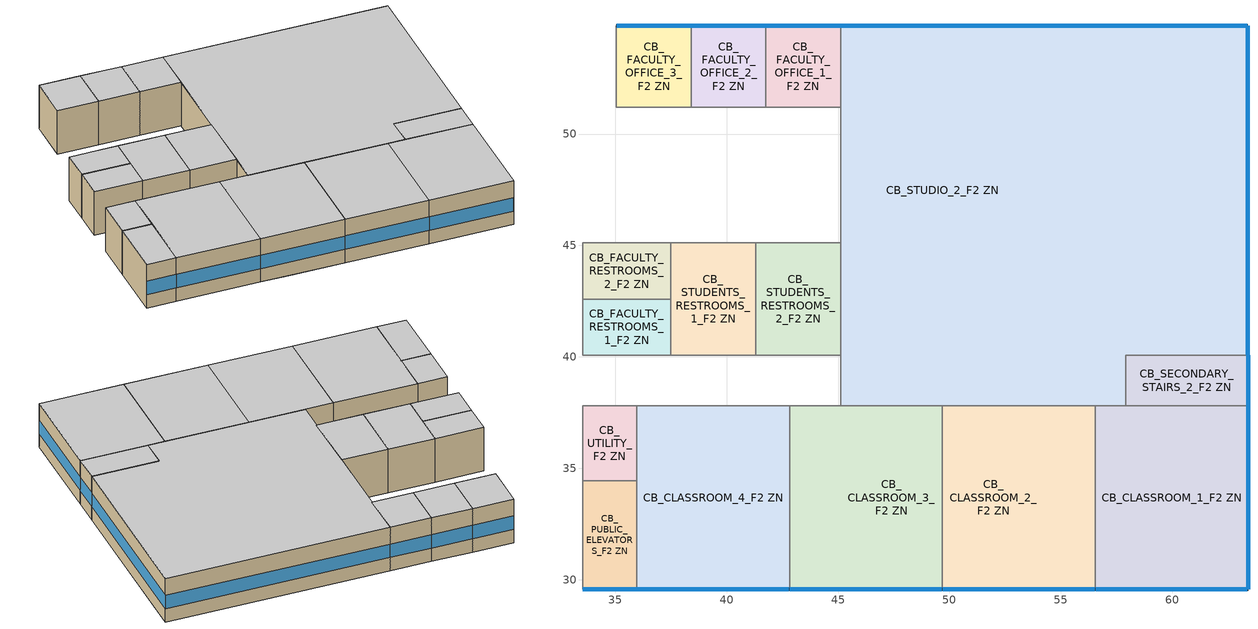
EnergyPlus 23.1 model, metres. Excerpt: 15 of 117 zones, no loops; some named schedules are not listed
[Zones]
CB_CLASSROOM_1_F2 ZN
 floor to CB_LECTURE_ROOM_2_F1 ZN (Typical Interior Floor): 63.4,37.8 63.4,29.57 56.54,29.57 56.54,37.8 z3.96
 wall outside (Typical Insulated Steel Framed Exterior Wall R-11.9): 56.54,29.57 63.4,29.57 63.4,37.8 z3.96:7.92
 wall to CB_CLASSROOM_2_F2 ZN (Uninsulated Steel Stud Wall): 56.54,37.8 56.54,29.57 z3.96:7.92
 wall to CB_STUDIO_2_F2 ZN (Uninsulated Steel Stud Wall): 57.91,37.8 56.54,37.8 z3.96:7.92
 wall to CB_SECONDARY_STAIRS_2_F2 ZN (Uninsulated Steel Stud Wall): 63.4,37.8 57.91,37.8 z3.96:7.92
 window (U 0.77 SHGC 0.23 Simple Glazing Window U-0.77 SHGC 0.23): 56.57,29.57 63.37,29.57 / 63.4,29.58 63.4,37.78 z5.18:6.4
 ceiling to CB_CLASSROOM_1_F3 ZN (Typical Interior Ceiling): 63.4,29.57 63.4,37.8 56.54,37.8 56.54,29.57 z7.92
CB_CLASSROOM_2_F2 ZN
 floor to CB_LECTURE_ROOM_2_F1 ZN (Typical Interior Floor): 56.54,37.8 56.54,29.57 54.25,29.57 54.25,37.8 z3.96; 54.25,37.8 54.25,29.57 49.68,29.57 49.68,37.8 z3.96
 wall outside (Typical Insulated Steel Framed Exterior Wall R-11.9): 49.68,29.57 56.54,29.57 z3.96:7.92
 wall to CB_STUDIO_2_F2 ZN (Uninsulated Steel Stud Wall): 56.54,37.8 49.68,37.8 z3.96:7.92
 wall to CB_CLASSROOM_3_F2 ZN (Uninsulated Steel Stud Wall): 49.68,37.8 49.68,29.57 z3.96:7.92
 window (U 0.77 SHGC 0.23 Simple Glazing Window U-0.77 SHGC 0.23): 49.7,29.57 56.52,29.57 z5.18:6.4
 ceiling to CB_CLASSROOM_2_F3 ZN (Typical Interior Ceiling): 56.54,29.57 56.54,37.8 49.68,37.8 49.68,29.57 z7.92
CB_CLASSROOM_3_F2 ZN
 floor to CB_STORAGE_F1 ZN (Typical Interior Floor): 45.11,37.8 45.11,29.57 42.82,29.57 42.82,37.8 z3.96
 floor to CB_LECTURE_ROOM_2_F1 ZN (Typical Interior Floor): 49.68,37.8 49.68,29.57 45.11,29.57 45.11,37.8 z3.96
 wall outside (Typical Insulated Steel Framed Exterior Wall R-11.9): 42.82,29.57 49.68,29.57 z3.96:7.92
 wall to CB_CLASSROOM_4_F2 ZN (Uninsulated Steel Stud Wall): 42.82,37.8 42.82,29.57 z3.96:7.92
 wall to CB_CORRIDOR_F2 ZN (Uninsulated Steel Stud Wall): 45.11,37.8 42.82,37.8 z3.96:7.92
 wall to CB_STUDIO_2_F2 ZN (Uninsulated Steel Stud Wall): 49.68,37.8 45.11,37.8 z3.96:7.92
 window (U 0.77 SHGC 0.23 Simple Glazing Window U-0.77 SHGC 0.23): 42.84,29.57 49.66,29.57 z5.18:6.4
 ceiling to CB_CLASSROOM_3_F3 ZN (Typical Interior Ceiling): 49.68,29.57 49.68,37.8 42.82,37.8 42.82,29.57 z7.92
CB_CLASSROOM_4_F2 ZN
 floor to CB_STORAGE_F1 ZN (Typical Interior Floor): 42.82,37.8 42.82,29.57 35.97,29.57 35.97,37.8 z3.96
 wall outside (Typical Insulated Steel Framed Exterior Wall R-11.9): 35.97,29.57 42.82,29.57 z3.96:7.92
 wall to CB_CORRIDOR_F2 ZN (Uninsulated Steel Stud Wall): 42.82,37.8 35.97,37.8 z3.96:7.92
 wall to CB_PUBLIC_ELEVATORS_F2 ZN (Uninsulated Steel Stud Wall): 35.97,34.44 35.97,29.57 z3.96:7.92
 wall to CB_UTILITY_F2 ZN (Uninsulated Steel Stud Wall): 35.97,37.8 35.97,34.44 z3.96:7.92
 window (U 0.77 SHGC 0.23 Simple Glazing Window U-0.77 SHGC 0.23): 35.98,29.57 42.79,29.57 z5.18:6.4
 ceiling to CB_CLASSROOM_4_F3 ZN (Typical Interior Ceiling): 42.82,29.57 42.82,37.8 35.97,37.8 35.97,29.57 z7.92
CB_FACULTY_OFFICE_1_F2 ZN
 floor to CB_OFFICES_ENCLOSED_1_F1 ZN (Typical Interior Floor): 45.11,54.86 45.11,51.21 41.76,51.21 41.76,54.86 z3.96
 wall outside (Typical Insulated Steel Framed Exterior Wall R-11.9): 45.11,54.86 41.76,54.86 z3.96:7.92
 wall to CB_OFFICES_OPEN_F2 ZN (Uninsulated Steel Stud Wall): 41.76,51.21 45.11,51.21 z3.96:7.92
 wall to CB_FACULTY_OFFICE_2_F2 ZN (Uninsulated Steel Stud Wall): 41.76,54.86 41.76,51.21 z3.96:7.92
 wall to CB_STUDIO_2_F2 ZN (Uninsulated Steel Stud Wall): 45.11,51.21 45.11,54.86 z3.96:7.92
 window (U 0.77 SHGC 0.23 Simple Glazing Window U-0.77 SHGC 0.23): 45.11,54.86 41.76,54.86 z5.18:6.4
 ceiling to CB_FACULTY_OFFICE_1_F3 ZN (Typical Interior Ceiling): 45.11,51.21 45.11,54.86 41.76,54.86 41.76,51.21 z7.92
CB_FACULTY_OFFICE_2_F2 ZN
 floor to CB_OFFICES_ENCLOSED_2_F1 ZN (Typical Interior Floor): 41.76,54.86 41.76,51.21 38.4,51.21 38.4,54.86 z3.96
 wall outside (Typical Insulated Steel Framed Exterior Wall R-11.9): 41.76,54.86 38.4,54.86 z3.96:7.92
 wall to CB_OFFICES_OPEN_F2 ZN (Uninsulated Steel Stud Wall): 38.4,51.21 41.76,51.21 z3.96:7.92
 wall to CB_FACULTY_OFFICE_3_F2 ZN (Uninsulated Steel Stud Wall): 38.4,54.86 38.4,51.21 z3.96:7.92
 window (U 0.77 SHGC 0.23 Simple Glazing Window U-0.77 SHGC 0.23): 41.76,54.86 38.42,54.86 z5.18:6.4
 ceiling to CB_FACULTY_OFFICE_2_F3 ZN (Typical Interior Ceiling): 41.76,51.21 41.76,54.86 38.4,54.86 38.4,51.21 z7.92
CB_FACULTY_OFFICE_3_F2 ZN
 floor to CB_OFFICES_ENCLOSED_3_F1 ZN (Typical Interior Floor): 38.4,54.86 38.4,51.21 35.05,51.21 35.05,54.86 z3.96
 wall outside (Typical Insulated Steel Framed Exterior Wall R-11.9): 38.4,54.86 35.05,54.86 z3.96:7.92
 wall to CB_OFFICES_OPEN_F2 ZN (Uninsulated Steel Stud Wall): 35.05,51.21 38.4,51.21 z3.96:7.92
 wall to CB_FACULTY_OFFICE_4_F2 ZN (Uninsulated Steel Stud Wall): 35.05,54.86 35.05,51.21 z3.96:7.92
 window (U 0.77 SHGC 0.23 Simple Glazing Window U-0.77 SHGC 0.23): 38.4,54.86 35.07,54.86 z5.18:6.4
 ceiling to CB_FACULTY_OFFICE_3_F3 ZN (Typical Interior Ceiling): 38.4,51.21 38.4,54.86 35.05,54.86 35.05,51.21 z7.92
CB_FACULTY_RESTROOMS_1_F2 ZN
 floor to CB_STAFF_RESTROOMS_2_F1 ZN (Typical Interior Floor): 37.49,42.6 37.49,40.08 33.53,40.08 33.53,42.6 z3.96
 wall to CB_OFFICES_OPEN_F2 ZN (Uninsulated Steel Stud Wall): 33.53,42.6 33.53,40.08 z3.96:7.92
 wall to CB_FACULTY_RESTROOMS_2_F2 ZN (Uninsulated Steel Stud Wall): 37.49,42.6 33.53,42.6 z3.96:7.92
 wall to CB_STUDENTS_RESTROOMS_1_F2 ZN (Uninsulated Steel Stud Wall): 37.49,40.08 37.49,42.6 z3.96:7.92
 wall to CB_CORRIDOR_F2 ZN (Uninsulated Steel Stud Wall): 33.53,40.08 37.49,40.08 z3.96:7.92
 ceiling to CB_FACULTY_RESTROOMS_1_F3 ZN (Typical Interior Ceiling): 37.49,40.08 37.49,42.6 33.53,42.6 33.53,40.08 z7.92
CB_FACULTY_RESTROOMS_2_F2 ZN
 floor to CB_STAFF_RESTROOMS_1_F1 ZN (Typical Interior Floor): 37.49,45.11 37.49,42.6 33.53,42.6 33.53,45.11 z3.96
 wall to CB_STUDENTS_RESTROOMS_1_F2 ZN (Uninsulated Steel Stud Wall): 37.49,42.6 37.49,45.11 z3.96:7.92
 wall to CB_OFFICES_OPEN_F2 ZN (Uninsulated Steel Stud Wall): 37.49,45.11 33.53,45.11 33.53,42.6 z3.96:7.92
 ceiling to CB_FACULTY_RESTROOMS_2_F3 ZN (Typical Interior Ceiling): 37.49,42.6 37.49,45.11 33.53,45.11 33.53,42.6 z7.92
CB_PUBLIC_ELEVATORS_F2 ZN
 floor to CB_PUBLIC_ELEVATORS_F1 ZN (Typical Interior Floor): 35.97,34.44 35.97,29.57 33.53,29.57 33.53,34.44 z3.96
 wall outside (Typical Insulated Steel Framed Exterior Wall R-11.9): 33.53,29.57 35.97,29.57 z3.96:7.92
 wall to CB_CORRIDOR_F2 ZN (Uninsulated Steel Stud Wall): 33.53,34.44 33.53,29.57 z3.96:7.92
 wall to CB_UTILITY_F2 ZN (Uninsulated Steel Stud Wall): 35.97,34.44 33.53,34.44 z3.96:7.92
 window (U 0.77 SHGC 0.23 Simple Glazing Window U-0.77 SHGC 0.23): 33.54,29.57 35.95,29.57 z5.18:6.4
 ceiling to CB_PUBLIC_ELEVATORS_F3 ZN (Typical Interior Ceiling): 35.97,29.57 35.97,34.44 33.53,34.44 33.53,29.57 z7.92
CB_SECONDARY_STAIRS_2_F2 ZN
 floor to CB_SECONDARY_STAIRS_2_F1 ZN (Typical Interior Floor): 63.4,40.08 63.4,37.8 57.91,37.8 57.91,40.08 z3.96
 wall outside (Typical Insulated Steel Framed Exterior Wall R-11.9): 63.4,37.8 63.4,40.08 z3.96:7.92
 wall to CB_STUDIO_2_F2 ZN (Uninsulated Steel Stud Wall): 63.4,40.08 57.91,40.08 57.91,37.8 z3.96:7.92
 window (U 0.77 SHGC 0.23 Simple Glazing Window U-0.77 SHGC 0.23): 63.4,37.81 63.4,40.07 z5.18:6.4
 ceiling to CB_SECONDARY_STAIRS_2_F3 ZN (Typical Interior Ceiling): 63.4,37.8 63.4,40.08 57.91,40.08 57.91,37.8 z7.92
CB_STUDENTS_RESTROOMS_1_F2 ZN
 floor to CB_STUDENTS_RESTROOMS_1_F1 ZN (Typical Interior Floor): 41.3,45.11 41.3,40.08 37.49,40.08 37.49,45.11 z3.96
 wall to CB_OFFICES_OPEN_F2 ZN (Uninsulated Steel Stud Wall): 41.3,45.11 37.49,45.11 z3.96:7.92
 wall to CB_STUDENTS_RESTROOMS_2_F2 ZN (Uninsulated Steel Stud Wall): 41.3,40.08 41.3,45.11 z3.96:7.92
 wall to CB_CORRIDOR_F2 ZN (Uninsulated Steel Stud Wall): 37.49,40.08 41.3,40.08 z3.96:7.92
 ceiling to CB_STUDENTS_RESTROOMS_1_F3 ZN (Typical Interior Ceiling): 41.3,40.08 41.3,45.11 37.49,45.11 37.49,40.08 z7.92
CB_STUDENTS_RESTROOMS_2_F2 ZN
 floor to CB_STUDENTS_RESTROOMS_2_F1 ZN (Typical Interior Floor): 45.11,45.11 45.11,40.08 41.3,40.08 41.3,45.11 z3.96
 wall to CB_CORRIDOR_F2 ZN (Uninsulated Steel Stud Wall): 41.3,40.08 45.11,40.08 z3.96:7.92
 wall to CB_OFFICES_OPEN_F2 ZN (Uninsulated Steel Stud Wall): 45.11,45.11 41.3,45.11 z3.96:7.92
 wall to CB_STUDIO_2_F2 ZN (Uninsulated Steel Stud Wall): 45.11,40.08 45.11,45.11 z3.96:7.92
 ceiling to CB_STUDENTS_RESTROOMS_2_F3 ZN (Typical Interior Ceiling): 45.11,40.08 45.11,45.11 41.3,45.11 41.3,40.08 z7.92
CB_STUDIO_2_F2 ZN
 floor to CB_LECTURE_ROOM_1_F1 ZN (Typical Interior Floor): 54.25,54.86 54.25,40.08 45.11,40.08 45.11,54.86 z3.96; 63.4,54.86 63.4,40.08 54.25,40.08 54.25,54.86 z3.96
 floor to CB_CORRIDOR_F1 ZN (Typical Interior Floor): 57.91,40.08 57.91,37.8 45.11,37.8 45.11,40.08 z3.96
 wall outside (Typical Insulated Steel Framed Exterior Wall R-11.9): 63.4,40.08 63.4,54.86 45.11,54.86 z3.96:7.92
 wall to CB_CORRIDOR_F2 ZN (Uninsulated Steel Stud Wall): 45.11,40.08 45.11,37.8 z3.96:7.92
 wall to CB_OFFICES_OPEN_F2 ZN (Uninsulated Steel Stud Wall): 45.11,51.21 45.11,45.11 z3.96:7.92
 window (U 0.77 SHGC 0.23 Simple Glazing Window U-0.77 SHGC 0.23): 63.37,54.86 45.11,54.86 / 63.4,40.09 63.4,54.86 z5.18:6.4
 ceiling to CB_STUDIO_1_F3 ZN (Typical Interior Ceiling): 57.91,37.8 57.91,40.08 63.4,40.08 63.4,54.86 45.11,54.86 45.11,37.8 z7.92
CB_UTILITY_F2 ZN
 floor to CB_UTILITY_F1 ZN (Typical Interior Floor): 35.97,37.8 35.97,34.44 33.53,34.44 33.53,37.8 z3.96
 wall to CB_CORRIDOR_F2 ZN (Uninsulated Steel Stud Wall): 35.97,37.8 33.53,37.8 33.53,34.44 z3.96:7.92
 ceiling to CB_UTILITY_F3 ZN (Typical Interior Ceiling): 35.97,34.44 35.97,37.8 33.53,37.8 33.53,34.44 z7.92
[Building]
-College-ASHRAE 169-2013-2A created: 2023-09-08 18:26:06 +0800: Terrain=City; Loads Convergence Tolerance Value {W}=0.04; Temperature Convergence Tolerance Value {deltaC}=0.2; Solar Distribution=FullInteriorAndExterior; Maximum Number of Warmup Days=25; Minimum Number of Warmup Days=6
[Site:Location]
Tampa-MacDill AFB_FL_USA: Latitude {deg}=27.85; Longitude {deg}=-82.52; Time Zone {hr}=-5; Elevation {m}=8
[Site:GroundTemperature:FCfactorMethod]
January Ground Temperature {C}=24.2; February Ground Temperature {C}=18.9; March Ground Temperature {C}=15.7; April Ground Temperature {C}=13.6; May Ground Temperature {C}=15.5; June Ground Temperature {C}=17.1; July Ground Temperature {C}=21.2; August Ground Temperature {C}=26.9; September Ground Temperature {C}=27.6; October Ground Temperature {C}=27.9; November Ground Temperature {C}=27.4; December Ground Temperature {C}=26.2
[Site:WaterMainsTemperature]
Calculation Method=Correlation; Annual Average Outdoor Air Temperature {C}=21.85; Maximum Difference In Monthly Average Outdoor Air Temperatures {deltaC}=14.3
[SizingPeriod:DesignDay] Day of Month=21; Dry-Bulb Temperature Range Modifier Type=DefaultMultipliers; Humidity Condition Type=Wetbulb; Barometric Pressure {Pa}=101229; Rain Indicator=No; Snow Indicator=No; Daylight Saving Time Indicator=No; Begin Environment Reset Mode=FullResetAtBeginEnvironment
Name | Month | Day Type | Maximum Dry-Bulb Temperature {C} | Daily Dry-Bulb Temperature Range {deltaC} | Wetbulb or DewPoint at Maximum Dry-Bulb {C} | Wind Speed {m/s} | Wind Direction {deg} | Solar Model Indicator | ASHRAE Clear Sky Optical Depth for Beam Irradiance (taub) | ASHRAE Clear Sky Optical Depth for Diffuse Irradiance (taud) | Sky Clearness
Tampa-MacDill.AFB_FL_USA Ann Clg .4% Condns DB=>MWB | 8 | SummerDesignDay | 33.9 | 7.9 | 25.1 | 3.1 | 270 | ASHRAETau | 0.491 | 2.016
Tampa-MacDill.AFB_FL_USA Ann Htg 99.6% Condns DB | 1 | WinterDesignDay | 4.6 | 0 | 4.6 | 2.5 | 10 | ASHRAEClearSky |  |  | 0
[Material] Thermal Absorptance=0.9; Solar Absorptance=0.7; Visible Absorptance=0.7
Name | Roughness | Thickness {m} | Conductivity {W/m-K} | Density {kg/m3} | Specific Heat {J/kg-K}
100mm Normalweight concrete floor | MediumSmooth | 0.1016 | 2.31 | 2322 | 832
25mm Stucco | Smooth | 0.0254 | 0.72 | 1856 | 840
5/8 in. Gypsum Board | MediumSmooth | 0.0159 | 0.16 | 800 | 1090
Std Wood 6inch | MediumSmooth | 0.15 | 0.12 | 540 | 1210
[Material:NoMass] Thermal Absorptance=0.9
Name | Roughness | Thermal Resistance {m2-K/W} | Solar Absorptance | Visible Absorptance
CP02 CARPET PAD | VeryRough | 0.21648 | 0.7 | 0.8
Metal Framed Wall - 24inOC - 2x4 - R0 ins. | Smooth | 0.115881 | 0 | 0
Typical Insulation R-9.73 | Smooth | 1.71283 | 0.7 | 0.7
[WindowMaterial:SimpleGlazingSystem]
U 0.77 SHGC 0.23 Simple Glazing U-0.77 SHGC 0.23: U-Factor {W/m2-K}=4.37226; Solar Heat Gain Coefficient=0.23
[Construction]
InteriorFurnishings: Std Wood 6inch
Typical Insulated Steel Framed Exterior Wall R-11.9: 25mm Stucco, 5/8 in. Gypsum Board, Typical Insulation R-9.73, 5/8 in. Gypsum Board
Typical Interior Ceiling: CP02 CARPET PAD, 100mm Normalweight concrete floor
Typical Interior Floor: 100mm Normalweight concrete floor, CP02 CARPET PAD
U 0.77 SHGC 0.23 Simple Glazing Window U-0.77 SHGC 0.23: U 0.77 SHGC 0.23 Simple Glazing U-0.77 SHGC 0.23
Uninsulated Steel Stud Wall: Metal Framed Wall - 24inOC - 2x4 - R0 ins.
[Zone] Multiplier=1; Part of Total Floor Area=Yes
CB_CLASSROOM_1_F2 ZN; CB_CLASSROOM_2_F2 ZN; CB_CLASSROOM_3_F2 ZN; CB_CLASSROOM_4_F2 ZN; CB_FACULTY_OFFICE_1_F2 ZN; CB_FACULTY_OFFICE_2_F2 ZN; CB_FACULTY_OFFICE_3_F2 ZN; CB_FACULTY_RESTROOMS_1_F2 ZN; CB_FACULTY_RESTROOMS_2_F2 ZN; CB_PUBLIC_ELEVATORS_F2 ZN; CB_SECONDARY_STAIRS_2_F2 ZN; CB_STUDENTS_RESTROOMS_1_F2 ZN; CB_STUDENTS_RESTROOMS_2_F2 ZN; CB_STUDIO_2_F2 ZN; CB_UTILITY_F2 ZN
[Space]
Name | Zone | Space Type
CB_CLASSROOM_1_F2 | CB_CLASSROOM_1_F2 ZN | College - Classroom
CB_CLASSROOM_2_F2 | CB_CLASSROOM_2_F2 ZN | College - Classroom
CB_CLASSROOM_3_F2 | CB_CLASSROOM_3_F2 ZN | College - Classroom
CB_CLASSROOM_4_F2 | CB_CLASSROOM_4_F2 ZN | College - Classroom
CB_FACULTY_OFFICE_1_F2 | CB_FACULTY_OFFICE_1_F2 ZN | College - Office
CB_FACULTY_OFFICE_2_F2 | CB_FACULTY_OFFICE_2_F2 ZN | College - Office
CB_FACULTY_OFFICE_3_F2 | CB_FACULTY_OFFICE_3_F2 ZN | College - Office
CB_FACULTY_RESTROOMS_1_F2 | CB_FACULTY_RESTROOMS_1_F2 ZN | College - Restroom
CB_FACULTY_RESTROOMS_2_F2 | CB_FACULTY_RESTROOMS_2_F2 ZN | College - Restroom
CB_PUBLIC_ELEVATORS_F2 | CB_PUBLIC_ELEVATORS_F2 ZN | College - Elevator Shaft
CB_SECONDARY_STAIRS_2_F2 | CB_SECONDARY_STAIRS_2_F2 ZN | College - Stairs
CB_STUDENTS_RESTROOMS_1_F2 | CB_STUDENTS_RESTROOMS_1_F2 ZN | College - Restroom
CB_STUDENTS_RESTROOMS_2_F2 | CB_STUDENTS_RESTROOMS_2_F2 ZN | College - Restroom
CB_STUDIO_2_F2 | CB_STUDIO_2_F2 ZN | College - Art Classroom
CB_UTILITY_F2 | CB_UTILITY_F2 ZN | College - Utility
[SpaceList]
College - Classroom: CB_CLASSROOM_1_F4, CB_CLASSROOM_2_F4, CB_CLASSROOM_3_F4, CB_CLASSROOM_5_F4, CB_CLASSROOM_6_F4, CB_CLASSROOM_7_F2, CB_CLASSROOM_6_F2, CB_CLASSROOM_5_F2, CB_CLASSROOM_4_F3, CB_CLASSROOM_3_F3, CB_CLASSROOM_5_F3, CB_CLASSROOM_1_F3, CB_CLASSROOM_2_F3, CB_CLASSROOM_8_F2, CB_CLASSROOM_6_F3, CB_CLASSROOM_7_F3, CB_CLASSROOM_8_F3, CB_CLASSROOM_4_F4, CB_CLASSROOM_4_F2, CB_LECTURE_ROOM_2_F1, CB_CLASSROOM_2_F2, CB_CLASSROOM_1_F2, CB_CLASSROOM_3_F2
College - Office: CB_OFFICES_ENCLOSED_8_F1, CB_OFFICES_ENCLOSED_7_F1, CB_OFFICES_ENCLOSED_5_F1, CB_OFFICES_ENCLOSED_4_F1, CB_OFFICES_ENCLOSED_6_F1, CB_OFFICES_OPEN_F4, CB_OFFICES_OPEN_F1, CB_FACULTY_OFFICE_6_F4, CB_FACULTY_OFFICE_5_F4, CB_FACULTY_OFFICE_4_F4, CB_FACULTY_OFFICE_3_F4, CB_FACULTY_OFFICE_2_F4, CB_OFFICES_ENCLOSED_1_F1, CB_FACULTY_OFFICE_1_F4, CB_FACULTY_OFFICE_1_F3, CB_FACULTY_OFFICE_3_F2, CB_FACULTY_OFFICE_5_F3, CB_FACULTY_OFFICE_4_F3, CB_FACULTY_OFFICE_2_F3, CB_OFFICES_ENCLOSED_2_F1, CB_FACULTY_OFFICE_3_F3, CB_FACULTY_OFFICE_8_F4, CB_FACULTY_OFFICE_8_F3, CB_FACULTY_OFFICE_7_F3, CB_OFFICES_ENCLOSED_3_F1, CB_FACULTY_OFFICE_6_F2, CB_FACULTY_OFFICE_6_F3, CB_FACULTY_OFFICE_7_F2, CB_FACULTY_OFFICE_7_F4, CB_FACULTY_OFFICE_8_F2, CB_FACULTY_OFFICE_2_F2, CB_OFFICES_OPEN_F3, CB_FACULTY_OFFICE_4_F2, CB_OFFICES_OPEN_F2, CB_FACULTY_OFFICE_5_F2, CB_FACULTY_OFFICE_1_F2
College - Restroom: CB_STUDENTS_RESTROOMS_1_F1, CB_STAFF_RESTROOMS_1_F1, CB_FACULTY_RESTROOMS_2_F4, CB_STUDENTS_RESTROOMS_1_F4, CB_STUDENTS_RESTROOMS_2_F4, CB_FACULTY_RESTROOMS_1_F4, CB_STUDENTS_RESTROOMS_1_F3, CB_FACULTY_RESTROOMS_1_F3, CB_STUDENTS_RESTROOMS_2_F3, CB_FACULTY_RESTROOMS_2_F3, CB_STAFF_RESTROOMS_2_F1, CB_FACULTY_RESTROOMS_2_F2, CB_FACULTY_RESTROOMS_1_F2, CB_STUDENTS_RESTROOMS_2_F1, CB_STUDENTS_RESTROOMS_2_F2, CB_STUDENTS_RESTROOMS_1_F2
College - Stairs: CB_MAIN_STAIRS_F4, CB_SECONDARY_STAIRS_2_F4, CB_SECONDARY_STAIRS_2_F1, CB_SECONDARY_STAIRS_1_F4, CB_MAIN_STAIRS_F3, CB_MAIN_STAIRS_F2, CB_SECONDARY_STAIRS_2_F2, CB_SECONDARY_STAIRS_2_F3, CB_SECONDARY_STAIRS_1_F1, CB_SECONDARY_STAIRS_1_F3, CB_SECONDARY_STAIRS_1_F2, CB_MAIN_STAIRS_F1
College - Elevator Shaft: CB_PUBLIC_ELEVATORS_F3, CB_PUBLIC_ELEVATORS_F2, CB_PUBLIC_ELEVATORS_F1, CB_PUBLIC_ELEVATORS_F4
College - Art Classroom: CB_STUDIO_1_F2, CB_STUDIO_1_F3, CB_STUDIO_2_F2, CB_STUDIO_2_F3
College - Utility: CB_UTILITY_F1, CB_UTILITY_F4, CB_UTILITY_F3, CB_UTILITY_F2
[Lights] Schedule=College BLDG_LIGHT_SCH; Design Level Calculation Method=Watts/Area; Fraction Replaceable=0
Name | Zone or ZoneList or Space or SpaceList | Watts per Zone Floor Area {W/m2}
College - Classroom Lights | College - Classroom | 7.64238
College - Office Lights | College - Office | 7.96529
College - Restroom Lights | College - Restroom | 6.78126
College - Stairs Lights | College - Stairs | 5.27432
College - Art Classroom Lights | College - Art Classroom | 7.64238
College - Utility Lights | College - Utility | 4.62848
[People] Number of People Calculation Method=People/Area; Fraction Radiant=0.3; Activity Level Schedule=College ACTIVITY_SCH; Work Efficiency Schedule=Work Efficiency Schedule; Clothing Insulation Schedule=Clothing Schedule; Air Velocity Schedule=Air Velocity Schedule
Name | Zone or ZoneList or Space or SpaceList | Number of People Schedule | People per Floor Area {person/m2}
College - Classroom People | College - Classroom | College BLDG_Class_OCC_SCH | 0.699654
College - Office People | College - Office | College BLDG_OCC_SCH_Offices | 0.0538196
College - Art Classroom People | College - Art Classroom | College BLDG_Studio_OCC_SCH | 0.215278
[ElectricEquipment] Schedule=College BLDG_EQUIP_SCH_Base; Design Level Calculation Method=Watts/Area; Fraction Latent=0; Fraction Radiant=0.5; Fraction Lost=0
Name | Zone or ZoneList or Space or SpaceList | Watts per Zone Floor Area {W/m2}
College - Classroom Elec Equip | College - Classroom | 9.99967
College - Office Elec Equip | College - Office | 10.7639
College - Restroom Elec Equip | College - Restroom | 3.98265
College - Art Classroom Elec Equip | College - Art Classroom | 9.99967
College - Utility Elec Equip | College - Utility | 3.98265
[InternalMass] Construction=InteriorFurnishings
Name | Zone or ZoneList | Space or SpaceList | Surface Area {m2}
CB_CLASSROOM_1_F2 Mass | CB_CLASSROOM_1_F2 ZN | CB_CLASSROOM_1_F2 | 112.877
CB_CLASSROOM_2_F2 Mass | CB_CLASSROOM_2_F2 ZN | CB_CLASSROOM_2_F2 | 112.877
CB_CLASSROOM_3_F2 Mass | CB_CLASSROOM_3_F2 ZN | CB_CLASSROOM_3_F2 | 112.877
CB_CLASSROOM_4_F2 Mass | CB_CLASSROOM_4_F2 ZN | CB_CLASSROOM_4_F2 | 112.877
CB_FACULTY_OFFICE_1_F2 Mass | CB_FACULTY_OFFICE_1_F2 ZN | CB_FACULTY_OFFICE_1_F2 | 24.5264
CB_FACULTY_OFFICE_2_F2 Mass | CB_FACULTY_OFFICE_2_F2 ZN | CB_FACULTY_OFFICE_2_F2 | 24.5264
CB_FACULTY_OFFICE_3_F2 Mass | CB_FACULTY_OFFICE_3_F2 ZN | CB_FACULTY_OFFICE_3_F2 | 24.5264
CB_FACULTY_RESTROOMS_1_F2 Mass | CB_FACULTY_RESTROOMS_1_F2 ZN | CB_FACULTY_RESTROOMS_1_F2 | 19.9277
CB_FACULTY_RESTROOMS_2_F2 Mass | CB_FACULTY_RESTROOMS_2_F2 ZN | CB_FACULTY_RESTROOMS_2_F2 | 19.9277
CB_SECONDARY_STAIRS_2_F2 Mass | CB_SECONDARY_STAIRS_2_F2 ZN | CB_SECONDARY_STAIRS_2_F2 | 25.0838
CB_STUDENTS_RESTROOMS_1_F2 Mass | CB_STUDENTS_RESTROOMS_1_F2 ZN | CB_STUDENTS_RESTROOMS_1_F2 | 38.3225
CB_STUDENTS_RESTROOMS_2_F2 Mass | CB_STUDENTS_RESTROOMS_2_F2 ZN | CB_STUDENTS_RESTROOMS_2_F2 | 38.3225
CB_STUDIO_2_F2 Mass | CB_STUDIO_2_F2 ZN | CB_STUDIO_2_F2 | 599.225
CB_UTILITY_F2 Mass | CB_UTILITY_F2 ZN | CB_UTILITY_F2 | 16.3509
[ZoneInfiltration:DesignFlowRate] Schedule=College INFIL_SCH_PNNL; Design Flow Rate Calculation Method=Flow/ExteriorArea; Flow Rate per Exterior Surface Area {m3/s-m2}=0.000569573; Constant Term Coefficient=0; Temperature Term Coefficient=0; Velocity Term Coefficient=0.224; Velocity Squared Term Coefficient=0
Name | Zone or ZoneList or Space or SpaceList
CB_CLASSROOM_1_F2 Infiltration | CB_CLASSROOM_1_F2
CB_CLASSROOM_2_F2 Infiltration | CB_CLASSROOM_2_F2
CB_CLASSROOM_3_F2 Infiltration | CB_CLASSROOM_3_F2
CB_CLASSROOM_4_F2 Infiltration | CB_CLASSROOM_4_F2
CB_FACULTY_OFFICE_1_F2 Infiltration | CB_FACULTY_OFFICE_1_F2
CB_FACULTY_OFFICE_2_F2 Infiltration | CB_FACULTY_OFFICE_2_F2
CB_FACULTY_OFFICE_3_F2 Infiltration | CB_FACULTY_OFFICE_3_F2
CB_PUBLIC_ELEVATORS_F2 Infiltration | CB_PUBLIC_ELEVATORS_F2
CB_SECONDARY_STAIRS_2_F2 Infiltration | CB_SECONDARY_STAIRS_2_F2
CB_STUDIO_2_F2 Infiltration | CB_STUDIO_2_F2
[Daylighting:Controls] Lighting Control Type=Continuous; Minimum Input Power Fraction for Continuous or ContinuousOff Dimming Control=0.2; Minimum Light Output Fraction for Continuous or ContinuousOff Dimming Control=0.2; Number of Stepped Control Steps=1; Probability Lighting will be Reset When Needed in Manual Stepped Control=1; Glare Calculation Azimuth Angle of View Direction Clockwise from Zone y-Axis {deg}=-0; Maximum Allowable Discomfort Glare Index=22; Illuminance Setpoint at Reference Point 1 {lux}=375; Illuminance Setpoint at Reference Point 2 {lux}=375
Name | Zone or Space | Glare Calculation Daylighting Reference Point | Daylighting Reference Point Name 1 | Fraction of Lights Controlled by Reference Point 1 | Daylighting Reference Point Name 2 | Fraction of Lights Controlled by Reference Point 2
CB_CLASSROOM_1_F2 ZN DaylightingControls | CB_CLASSROOM_1_F2 ZN | CB_CLASSROOM_1_F2 Daylt Sensor 1 | CB_CLASSROOM_1_F2 Daylt Sensor 1 | 0.547 | CB_CLASSROOM_1_F2 Daylt Sensor 2 | 0.336
CB_STUDIO_2_F2 ZN DaylightingControls | CB_STUDIO_2_F2 ZN | CB_STUDIO_2_F2 Daylt Sensor 1 | CB_STUDIO_2_F2 Daylt Sensor 1 | 0.249 | CB_STUDIO_2_F2 Daylt Sensor 2 | 0.21
[Exterior:Lights] Schedule=College EXTERIOR_LIGHT_SCH; Control Option=AstronomicalClock
Name | Design Level {W}
NonDimming Exterior Lights Def | 441.8
Occ Sensing Exterior Lights Def | 8552
[Schedule:Week:Daily]
College BLDG_LIGHT_SCH Week Rule - Jan1-Jun24: College BLDG_LIGHT_SCH Default|WntrDsn|Wknd|Hol Day, College BLDG_LIGHT_SCH Wkdy|SmrDsn Day, College BLDG_LIGHT_SCH Wkdy|SmrDsn Day, College BLDG_LIGHT_SCH Wkdy|SmrDsn Day, College BLDG_LIGHT_SCH Wkdy|SmrDsn Day, College BLDG_LIGHT_SCH Wkdy|SmrDsn Day, College BLDG_LIGHT_SCH Default|WntrDsn|Wknd|Hol Day, College BLDG_LIGHT_SCH Default, College BLDG_LIGHT_SCH Summer Design Day, College BLDG_LIGHT_SCH Winter Design Day 2, College BLDG_LIGHT_SCH Default, College BLDG_LIGHT_SCH Default
College BLDG_LIGHT_SCH Week Rule - Jun25-Jul1: College BLDG_LIGHT_SCH Default|WntrDsn|Wknd|Hol Day, College BLDG_LIGHT_SCH Wkdy|SmrDsn Day, College BLDG_LIGHT_SCH Wkdy|SmrDsn Day, College BLDG_LIGHT_SCH Wkdy|SmrDsn Day, College BLDG_LIGHT_SCH Wkdy|SmrDsn Day, College BLDG_LIGHT_SCH Wkdy|SmrDsn Day, College BLDG_LIGHT_SCH Default|WntrDsn|Wknd|Hol Day 1, College BLDG_LIGHT_SCH Default, College BLDG_LIGHT_SCH Summer Design Day, College BLDG_LIGHT_SCH Winter Design Day 2, College BLDG_LIGHT_SCH Default, College BLDG_LIGHT_SCH Default
College BLDG_LIGHT_SCH Week Rule - Jul2-Aug26: College BLDG_LIGHT_SCH Default|WntrDsn|Wknd|Hol Day 1, College BLDG_LIGHT_SCH Wkdy|SmrDsn Day 1, College BLDG_LIGHT_SCH Wkdy|SmrDsn Day 1, College BLDG_LIGHT_SCH Wkdy|SmrDsn Day 1, College BLDG_LIGHT_SCH Wkdy|SmrDsn Day 1, College BLDG_LIGHT_SCH Wkdy|SmrDsn Day 1, College BLDG_LIGHT_SCH Default|WntrDsn|Wknd|Hol Day 1, College BLDG_LIGHT_SCH Default, College BLDG_LIGHT_SCH Summer Design Day, College BLDG_LIGHT_SCH Winter Design Day 2, College BLDG_LIGHT_SCH Default, College BLDG_LIGHT_SCH Default
College BLDG_LIGHT_SCH Week Rule - Aug27-Sep2: College BLDG_LIGHT_SCH Default|WntrDsn|Wknd|Hol Day 1, College BLDG_LIGHT_SCH Wkdy|SmrDsn Day 1, College BLDG_LIGHT_SCH Wkdy|SmrDsn Day 1, College BLDG_LIGHT_SCH Wkdy|SmrDsn Day 1, College BLDG_LIGHT_SCH Wkdy|SmrDsn Day 1, College BLDG_LIGHT_SCH Wkdy|SmrDsn Day 2, College BLDG_LIGHT_SCH Default|WntrDsn|Wknd|Hol Day 2, College BLDG_LIGHT_SCH Default, College BLDG_LIGHT_SCH Summer Design Day, College BLDG_LIGHT_SCH Winter Design Day 2, College BLDG_LIGHT_SCH Default, College BLDG_LIGHT_SCH Default
College BLDG_LIGHT_SCH Week Rule - Sep3-Dec31: College BLDG_LIGHT_SCH Default|WntrDsn|Wknd|Hol Day 2, College BLDG_LIGHT_SCH Wkdy|SmrDsn Day 2, College BLDG_LIGHT_SCH Wkdy|SmrDsn Day 2, College BLDG_LIGHT_SCH Wkdy|SmrDsn Day 2, College BLDG_LIGHT_SCH Wkdy|SmrDsn Day 2, College BLDG_LIGHT_SCH Wkdy|SmrDsn Day 2, College BLDG_LIGHT_SCH Default|WntrDsn|Wknd|Hol Day 2, College BLDG_LIGHT_SCH Default, College BLDG_LIGHT_SCH Summer Design Day, College BLDG_LIGHT_SCH Winter Design Day 2, College BLDG_LIGHT_SCH Default, College BLDG_LIGHT_SCH Default
College ACTIVITY_SCH Week Rule - Jan1-Dec31: College ACTIVITY_SCH Default, College ACTIVITY_SCH Default, College ACTIVITY_SCH Default, College ACTIVITY_SCH Default, College ACTIVITY_SCH Default, College ACTIVITY_SCH Default, College ACTIVITY_SCH Default, College ACTIVITY_SCH Default, College ACTIVITY_SCH Summer Design Day, College ACTIVITY_SCH Winter Design Day, College ACTIVITY_SCH Default, College ACTIVITY_SCH Default
Work Efficiency Schedule Week Rule - Jan1-Dec31: Work Efficiency Schedule Default, Work Efficiency Schedule Default, Work Efficiency Schedule Default, Work Efficiency Schedule Default, Work Efficiency Schedule Default, Work Efficiency Schedule Default, Work Efficiency Schedule Default, Work Efficiency Schedule Default, Work Efficiency Schedule Default, Work Efficiency Schedule Default, Work Efficiency Schedule Default, Work Efficiency Schedule Default
Clothing Schedule Week Rule - Jan1-Dec31: Clothing Schedule Default Winter Clothes, Clothing Schedule Default Winter Clothes, Clothing Schedule Default Winter Clothes, Clothing Schedule Default Winter Clothes, Clothing Schedule Default Winter Clothes, Clothing Schedule Default Winter Clothes, Clothing Schedule Default Winter Clothes, Clothing Schedule Default Winter Clothes, Clothing Schedule Default Winter Clothes, Clothing Schedule Default Winter Clothes, Clothing Schedule Default Winter Clothes, Clothing Schedule Default Winter Clothes
Air Velocity Schedule Week Rule - Jan1-Dec31: Air Velocity Schedule Default, Air Velocity Schedule Default, Air Velocity Schedule Default, Air Velocity Schedule Default, Air Velocity Schedule Default, Air Velocity Schedule Default, Air Velocity Schedule Default, Air Velocity Schedule Default, Air Velocity Schedule Default, Air Velocity Schedule Default, Air Velocity Schedule Default, Air Velocity Schedule Default
College BLDG_EQUIP_SCH_Base Week Rule - Jan1-Jun24: College BLDG_EQUIP_SCH_Base Default|WntrDsn|Wknd|Hol Day, College BLDG_EQUIP_SCH_Base Wkdy|SmrDsn Day, College BLDG_EQUIP_SCH_Base Wkdy|SmrDsn Day, College BLDG_EQUIP_SCH_Base Wkdy|SmrDsn Day, College BLDG_EQUIP_SCH_Base Wkdy|SmrDsn Day, College BLDG_EQUIP_SCH_Base Wkdy|SmrDsn Day, College BLDG_EQUIP_SCH_Base Default|WntrDsn|Wknd|Hol Day, College BLDG_EQUIP_SCH_Base Default, College BLDG_EQUIP_SCH_Base Summer Design Day, College BLDG_EQUIP_SCH_Base Winter Design Day 2, College BLDG_EQUIP_SCH_Base Default, College BLDG_EQUIP_SCH_Base Default
College BLDG_EQUIP_SCH_Base Week Rule - Jun25-Jul1: College BLDG_EQUIP_SCH_Base Default|WntrDsn|Wknd|Hol Day, College BLDG_EQUIP_SCH_Base Wkdy|SmrDsn Day, College BLDG_EQUIP_SCH_Base Wkdy|SmrDsn Day, College BLDG_EQUIP_SCH_Base Wkdy|SmrDsn Day, College BLDG_EQUIP_SCH_Base Wkdy|SmrDsn Day, College BLDG_EQUIP_SCH_Base Wkdy|SmrDsn Day, College BLDG_EQUIP_SCH_Base Default|WntrDsn|Wknd|Hol Day 1, College BLDG_EQUIP_SCH_Base Default, College BLDG_EQUIP_SCH_Base Summer Design Day, College BLDG_EQUIP_SCH_Base Winter Design Day 2, College BLDG_EQUIP_SCH_Base Default, College BLDG_EQUIP_SCH_Base Default
College BLDG_EQUIP_SCH_Base Week Rule - Jul2-Aug26: College BLDG_EQUIP_SCH_Base Default|WntrDsn|Wknd|Hol Day 1, College BLDG_EQUIP_SCH_Base Wkdy|SmrDsn Day 1, College BLDG_EQUIP_SCH_Base Wkdy|SmrDsn Day 1, College BLDG_EQUIP_SCH_Base Wkdy|SmrDsn Day 1, College BLDG_EQUIP_SCH_Base Wkdy|SmrDsn Day 1, College BLDG_EQUIP_SCH_Base Wkdy|SmrDsn Day 1, College BLDG_EQUIP_SCH_Base Default|WntrDsn|Wknd|Hol Day 1, College BLDG_EQUIP_SCH_Base Default, College BLDG_EQUIP_SCH_Base Summer Design Day, College BLDG_EQUIP_SCH_Base Winter Design Day 2, College BLDG_EQUIP_SCH_Base Default, College BLDG_EQUIP_SCH_Base Default
College BLDG_EQUIP_SCH_Base Week Rule - Aug27-Sep2: College BLDG_EQUIP_SCH_Base Default|WntrDsn|Wknd|Hol Day 1, College BLDG_EQUIP_SCH_Base Wkdy|SmrDsn Day 1, College BLDG_EQUIP_SCH_Base Wkdy|SmrDsn Day 1, College BLDG_EQUIP_SCH_Base Wkdy|SmrDsn Day 1, College BLDG_EQUIP_SCH_Base Wkdy|SmrDsn Day 1, College BLDG_EQUIP_SCH_Base Wkdy|SmrDsn Day 2, College BLDG_EQUIP_SCH_Base Default|WntrDsn|Wknd|Hol Day 2, College BLDG_EQUIP_SCH_Base Default, College BLDG_EQUIP_SCH_Base Summer Design Day, College BLDG_EQUIP_SCH_Base Winter Design Day 2, College BLDG_EQUIP_SCH_Base Default, College BLDG_EQUIP_SCH_Base Default
College BLDG_EQUIP_SCH_Base Week Rule - Sep3-Dec31: College BLDG_EQUIP_SCH_Base Default|WntrDsn|Wknd|Hol Day 2, College BLDG_EQUIP_SCH_Base Wkdy|SmrDsn Day 2, College BLDG_EQUIP_SCH_Base Wkdy|SmrDsn Day 2, College BLDG_EQUIP_SCH_Base Wkdy|SmrDsn Day 2, College BLDG_EQUIP_SCH_Base Wkdy|SmrDsn Day 2, College BLDG_EQUIP_SCH_Base Wkdy|SmrDsn Day 2, College BLDG_EQUIP_SCH_Base Default|WntrDsn|Wknd|Hol Day 2, College BLDG_EQUIP_SCH_Base Default, College BLDG_EQUIP_SCH_Base Summer Design Day, College BLDG_EQUIP_SCH_Base Winter Design Day 2, College BLDG_EQUIP_SCH_Base Default, College BLDG_EQUIP_SCH_Base Default
College BLDG_Class_OCC_SCH Week Rule - Jan1-May27: College BLDG_Class_OCC_SCH Default|WntrDsn|Wknd|Hol Day, College BLDG_Class_OCC_SCH Wkdy|SmrDsn Day, College BLDG_Class_OCC_SCH Wkdy|SmrDsn Day, College BLDG_Class_OCC_SCH Wkdy|SmrDsn Day, College BLDG_Class_OCC_SCH Wkdy|SmrDsn Day, College BLDG_Class_OCC_SCH Wkdy|SmrDsn Day, College BLDG_Class_OCC_SCH Default|WntrDsn|Wknd|Hol Day, College BLDG_Class_OCC_SCH Default, College BLDG_Class_OCC_SCH Summer Design Day, College BLDG_Class_OCC_SCH Winter Design Day 2, College BLDG_Class_OCC_SCH Default, College BLDG_Class_OCC_SCH Default
College BLDG_Class_OCC_SCH Week Rule - May28-Jun3: College BLDG_Class_OCC_SCH Default|WntrDsn|Wknd|Hol Day, College BLDG_Class_OCC_SCH Wkdy|SmrDsn Day, College BLDG_Class_OCC_SCH Wkdy|SmrDsn Day, College BLDG_Class_OCC_SCH Wkdy|SmrDsn Day, College BLDG_Class_OCC_SCH Wkdy|SmrDsn Day 1, College BLDG_Class_OCC_SCH Wkdy|SmrDsn Day 1, College BLDG_Class_OCC_SCH Default|WntrDsn|Wknd|Hol Day 1, College BLDG_Class_OCC_SCH Default, College BLDG_Class_OCC_SCH Summer Design Day, College BLDG_Class_OCC_SCH Winter Design Day 2, College BLDG_Class_OCC_SCH Default, College BLDG_Class_OCC_SCH Default
College BLDG_Class_OCC_SCH Week Rule - Jun4-Aug26: College BLDG_Class_OCC_SCH Default|WntrDsn|Wknd|Hol Day 1, College BLDG_Class_OCC_SCH Wkdy|SmrDsn Day 1, College BLDG_Class_OCC_SCH Wkdy|SmrDsn Day 1, College BLDG_Class_OCC_SCH Wkdy|SmrDsn Day 1, College BLDG_Class_OCC_SCH Wkdy|SmrDsn Day 1, College BLDG_Class_OCC_SCH Wkdy|SmrDsn Day 1, College BLDG_Class_OCC_SCH Default|WntrDsn|Wknd|Hol Day 1, College BLDG_Class_OCC_SCH Default, College BLDG_Class_OCC_SCH Summer Design Day, College BLDG_Class_OCC_SCH Winter Design Day 2, College BLDG_Class_OCC_SCH Default, College BLDG_Class_OCC_SCH Default
College BLDG_Class_OCC_SCH Week Rule - Aug27-Sep2: College BLDG_Class_OCC_SCH Default|WntrDsn|Wknd|Hol Day 1, College BLDG_Class_OCC_SCH Wkdy|SmrDsn Day 1, College BLDG_Class_OCC_SCH Wkdy|SmrDsn Day 1, College BLDG_Class_OCC_SCH Wkdy|SmrDsn Day 1, College BLDG_Class_OCC_SCH Wkdy|SmrDsn Day 1, College BLDG_Class_OCC_SCH Wkdy|SmrDsn Day 2, College BLDG_Class_OCC_SCH Default|WntrDsn|Wknd|Hol Day 2, College BLDG_Class_OCC_SCH Default, College BLDG_Class_OCC_SCH Summer Design Day, College BLDG_Class_OCC_SCH Winter Design Day 2, College BLDG_Class_OCC_SCH Default, College BLDG_Class_OCC_SCH Default
College BLDG_Class_OCC_SCH Week Rule - Sep3-Dec31: College BLDG_Class_OCC_SCH Default|WntrDsn|Wknd|Hol Day 2, College BLDG_Class_OCC_SCH Wkdy|SmrDsn Day 2, College BLDG_Class_OCC_SCH Wkdy|SmrDsn Day 2, College BLDG_Class_OCC_SCH Wkdy|SmrDsn Day 2, College BLDG_Class_OCC_SCH Wkdy|SmrDsn Day 2, College BLDG_Class_OCC_SCH Wkdy|SmrDsn Day 2, College BLDG_Class_OCC_SCH Default|WntrDsn|Wknd|Hol Day 2, College BLDG_Class_OCC_SCH Default, College BLDG_Class_OCC_SCH Summer Design Day, College BLDG_Class_OCC_SCH Winter Design Day 2, College BLDG_Class_OCC_SCH Default, College BLDG_Class_OCC_SCH Default
College BLDG_OCC_SCH_Offices Week Rule - Jan1-May27: College BLDG_OCC_SCH_Offices Default|WntrDsn|Wknd|Hol Day, College BLDG_OCC_SCH_Offices Wkdy|SmrDsn Day, College BLDG_OCC_SCH_Offices Wkdy|SmrDsn Day, College BLDG_OCC_SCH_Offices Wkdy|SmrDsn Day, College BLDG_OCC_SCH_Offices Wkdy|SmrDsn Day, College BLDG_OCC_SCH_Offices Wkdy|SmrDsn Day, College BLDG_OCC_SCH_Offices Default|WntrDsn|Wknd|Hol Day, College BLDG_OCC_SCH_Offices Default, College BLDG_OCC_SCH_Offices Summer Design Day, College BLDG_OCC_SCH_Offices Winter Design Day 2, College BLDG_OCC_SCH_Offices Default, College BLDG_OCC_SCH_Offices Default
College BLDG_OCC_SCH_Offices Week Rule - May28-Jun3: College BLDG_OCC_SCH_Offices Default|WntrDsn|Wknd|Hol Day, College BLDG_OCC_SCH_Offices Wkdy|SmrDsn Day, College BLDG_OCC_SCH_Offices Wkdy|SmrDsn Day, College BLDG_OCC_SCH_Offices Wkdy|SmrDsn Day, College BLDG_OCC_SCH_Offices Wkdy|SmrDsn Day 1, College BLDG_OCC_SCH_Offices Wkdy|SmrDsn Day 1, College BLDG_OCC_SCH_Offices Default|WntrDsn|Wknd|Hol Day 1, College BLDG_OCC_SCH_Offices Default, College BLDG_OCC_SCH_Offices Summer Design Day, College BLDG_OCC_SCH_Offices Winter Design Day 2, College BLDG_OCC_SCH_Offices Default, College BLDG_OCC_SCH_Offices Default
College BLDG_OCC_SCH_Offices Week Rule - Jun4-Aug26: College BLDG_OCC_SCH_Offices Default|WntrDsn|Wknd|Hol Day 1, College BLDG_OCC_SCH_Offices Wkdy|SmrDsn Day 1, College BLDG_OCC_SCH_Offices Wkdy|SmrDsn Day 1, College BLDG_OCC_SCH_Offices Wkdy|SmrDsn Day 1, College BLDG_OCC_SCH_Offices Wkdy|SmrDsn Day 1, College BLDG_OCC_SCH_Offices Wkdy|SmrDsn Day 1, College BLDG_OCC_SCH_Offices Default|WntrDsn|Wknd|Hol Day 1, College BLDG_OCC_SCH_Offices Default, College BLDG_OCC_SCH_Offices Summer Design Day, College BLDG_OCC_SCH_Offices Winter Design Day 2, College BLDG_OCC_SCH_Offices Default, College BLDG_OCC_SCH_Offices Default
College BLDG_OCC_SCH_Offices Week Rule - Aug27-Sep2: College BLDG_OCC_SCH_Offices Default|WntrDsn|Wknd|Hol Day 1, College BLDG_OCC_SCH_Offices Wkdy|SmrDsn Day 1, College BLDG_OCC_SCH_Offices Wkdy|SmrDsn Day 1, College BLDG_OCC_SCH_Offices Wkdy|SmrDsn Day 1, College BLDG_OCC_SCH_Offices Wkdy|SmrDsn Day 1, College BLDG_OCC_SCH_Offices Wkdy|SmrDsn Day 2, College BLDG_OCC_SCH_Offices Default|WntrDsn|Wknd|Hol Day 2, College BLDG_OCC_SCH_Offices Default, College BLDG_OCC_SCH_Offices Summer Design Day, College BLDG_OCC_SCH_Offices Winter Design Day 2, College BLDG_OCC_SCH_Offices Default, College BLDG_OCC_SCH_Offices Default
College BLDG_OCC_SCH_Offices Week Rule - Sep3-Dec31: College BLDG_OCC_SCH_Offices Default|WntrDsn|Wknd|Hol Day 2, College BLDG_OCC_SCH_Offices Wkdy|SmrDsn Day 2, College BLDG_OCC_SCH_Offices Wkdy|SmrDsn Day 2, College BLDG_OCC_SCH_Offices Wkdy|SmrDsn Day 2, College BLDG_OCC_SCH_Offices Wkdy|SmrDsn Day 2, College BLDG_OCC_SCH_Offices Wkdy|SmrDsn Day 2, College BLDG_OCC_SCH_Offices Default|WntrDsn|Wknd|Hol Day 2, College BLDG_OCC_SCH_Offices Default, College BLDG_OCC_SCH_Offices Summer Design Day, College BLDG_OCC_SCH_Offices Winter Design Day 2, College BLDG_OCC_SCH_Offices Default, College BLDG_OCC_SCH_Offices Default
College BLDG_Studio_OCC_SCH Week Rule - Jan1-May27: College BLDG_Studio_OCC_SCH Default|WntrDsn|Wknd|Hol Day, College BLDG_Studio_OCC_SCH Wkdy|SmrDsn Day, College BLDG_Studio_OCC_SCH Wkdy|SmrDsn Day, College BLDG_Studio_OCC_SCH Wkdy|SmrDsn Day, College BLDG_Studio_OCC_SCH Wkdy|SmrDsn Day, College BLDG_Studio_OCC_SCH Wkdy|SmrDsn Day, College BLDG_Studio_OCC_SCH Default|WntrDsn|Wknd|Hol Day, College BLDG_Studio_OCC_SCH Default, College BLDG_Studio_OCC_SCH Summer Design Day, College BLDG_Studio_OCC_SCH Winter Design Day 2, College BLDG_Studio_OCC_SCH Default, College BLDG_Studio_OCC_SCH Default
College BLDG_Studio_OCC_SCH Week Rule - May28-Jun3: College BLDG_Studio_OCC_SCH Default|WntrDsn|Wknd|Hol Day, College BLDG_Studio_OCC_SCH Wkdy|SmrDsn Day, College BLDG_Studio_OCC_SCH Wkdy|SmrDsn Day, College BLDG_Studio_OCC_SCH Wkdy|SmrDsn Day, College BLDG_Studio_OCC_SCH Wkdy|SmrDsn Day 1, College BLDG_Studio_OCC_SCH Wkdy|SmrDsn Day 1, College BLDG_Studio_OCC_SCH Default|WntrDsn|Wknd|Hol Day 1, College BLDG_Studio_OCC_SCH Default, College BLDG_Studio_OCC_SCH Summer Design Day, College BLDG_Studio_OCC_SCH Winter Design Day 2, College BLDG_Studio_OCC_SCH Default, College BLDG_Studio_OCC_SCH Default
College EXTERIOR_LIGHT_SCH Week Rule - Jan1-Dec31: College EXTERIOR_LIGHT_SCH Default|WntrDsn|Wknd|Hol Day, College EXTERIOR_LIGHT_SCH Default, College EXTERIOR_LIGHT_SCH Default, College EXTERIOR_LIGHT_SCH Default, College EXTERIOR_LIGHT_SCH Default, College EXTERIOR_LIGHT_SCH Default, College EXTERIOR_LIGHT_SCH Default|WntrDsn|Wknd|Hol Day, College EXTERIOR_LIGHT_SCH Default, College EXTERIOR_LIGHT_SCH Default, College EXTERIOR_LIGHT_SCH Winter Design Day, College EXTERIOR_LIGHT_SCH Default, College EXTERIOR_LIGHT_SCH Default
College INFIL_SCH_PNNL Week Rule - Jan1-Dec31: College INFIL_SCH_PNNL Default|Sun|Hol Day, College INFIL_SCH_PNNL Wkdy|SmrDsn Day, College INFIL_SCH_PNNL Wkdy|SmrDsn Day, College INFIL_SCH_PNNL Wkdy|SmrDsn Day, College INFIL_SCH_PNNL Wkdy|SmrDsn Day, College INFIL_SCH_PNNL Wkdy|SmrDsn Day, College INFIL_SCH_PNNL Sat|WntrDsn Day, College INFIL_SCH_PNNL Default, College INFIL_SCH_PNNL Summer Design Day, College INFIL_SCH_PNNL Winter Design Day, College INFIL_SCH_PNNL Default, College INFIL_SCH_PNNL Default
[Schedule:Year]
College BLDG_LIGHT_SCH: College BLDG_LIGHT_SCH Week Rule - Jan1-Jun24, 1, 1, 6, 24, College BLDG_LIGHT_SCH Week Rule - Jun25-Jul1, 6, 25, 7, 1, College BLDG_LIGHT_SCH Week Rule - Jul2-Aug26, 7, 2, 8, 26, College BLDG_LIGHT_SCH Week Rule - Aug27-Sep2, 8, 27, 9, 2, College BLDG_LIGHT_SCH Week Rule - Sep3-Dec31, 9, 3, 12, 31
College ACTIVITY_SCH: College ACTIVITY_SCH Week Rule - Jan1-Dec31, 1, 1, 12, 31
Work Efficiency Schedule: Work Efficiency Schedule Week Rule - Jan1-Dec31, 1, 1, 12, 31
Clothing Schedule: Clothing Schedule Week Rule - Jan1-Dec31, 1, 1, 12, 31
Air Velocity Schedule: Air Velocity Schedule Week Rule - Jan1-Dec31, 1, 1, 12, 31
College BLDG_EQUIP_SCH_Base: College BLDG_EQUIP_SCH_Base Week Rule - Jan1-Jun24, 1, 1, 6, 24, College BLDG_EQUIP_SCH_Base Week Rule - Jun25-Jul1, 6, 25, 7, 1, College BLDG_EQUIP_SCH_Base Week Rule - Jul2-Aug26, 7, 2, 8, 26, College BLDG_EQUIP_SCH_Base Week Rule - Aug27-Sep2, 8, 27, 9, 2, College BLDG_EQUIP_SCH_Base Week Rule - Sep3-Dec31, 9, 3, 12, 31
College BLDG_Class_OCC_SCH: College BLDG_Class_OCC_SCH Week Rule - Jan1-May27, 1, 1, 5, 27, College BLDG_Class_OCC_SCH Week Rule - May28-Jun3, 5, 28, 6, 3, College BLDG_Class_OCC_SCH Week Rule - Jun4-Aug26, 6, 4, 8, 26, College BLDG_Class_OCC_SCH Week Rule - Aug27-Sep2, 8, 27, 9, 2, College BLDG_Class_OCC_SCH Week Rule - Sep3-Dec31, 9, 3, 12, 31
College BLDG_OCC_SCH_Offices: College BLDG_OCC_SCH_Offices Week Rule - Jan1-May27, 1, 1, 5, 27, College BLDG_OCC_SCH_Offices Week Rule - May28-Jun3, 5, 28, 6, 3, College BLDG_OCC_SCH_Offices Week Rule - Jun4-Aug26, 6, 4, 8, 26, College BLDG_OCC_SCH_Offices Week Rule - Aug27-Sep2, 8, 27, 9, 2, College BLDG_OCC_SCH_Offices Week Rule - Sep3-Dec31, 9, 3, 12, 31
College BLDG_Studio_OCC_SCH: College BLDG_Studio_OCC_SCH Week Rule - Jan1-May27, 1, 1, 5, 27, College BLDG_Studio_OCC_SCH Week Rule - May28-Jun3, 5, 28, 6, 3, College BLDG_Studio_OCC_SCH Week Rule - Jun4-Aug26, 6, 4, 8, 26, College BLDG_Studio_OCC_SCH Week Rule - Aug27-Sep2, 8, 27, 9, 2, College BLDG_Studio_OCC_SCH Week Rule - Sep3-Dec31, 9, 3, 12, 31
College EXTERIOR_LIGHT_SCH: College EXTERIOR_LIGHT_SCH Week Rule - Jan1-Dec31, 1, 1, 12, 31
College INFIL_SCH_PNNL: College INFIL_SCH_PNNL Week Rule - Jan1-Dec31, 1, 1, 12, 31
